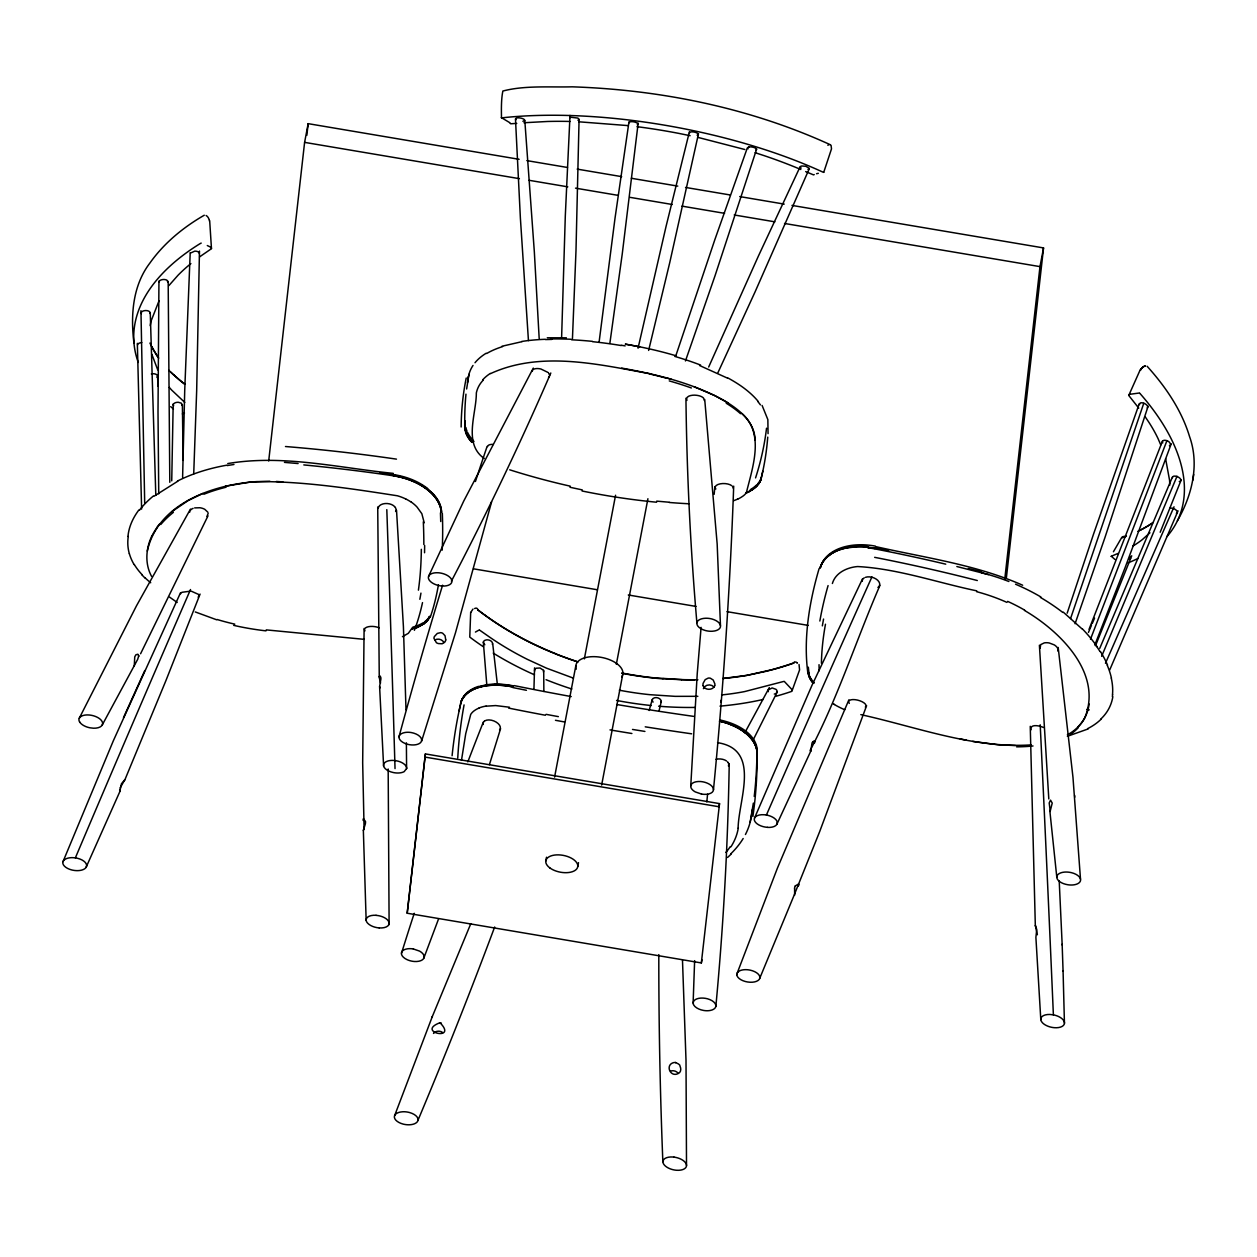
<?xml version="1.0" encoding="UTF-8"?>
<svg xmlns="http://www.w3.org/2000/svg" width="1257" height="1257" viewBox="0 0 1257 1257"><rect width="100%" height="100%" fill="white"/><g stroke="black" fill="none" stroke-linecap="round" stroke-linejoin="round"><path stroke-width="1.5" d="M686.511 1165.6L686.008 1060.232L682.488 960.269M377.728 506.995L379.253 677.004M1050.255 811.472L1049.202 802.972L1050.538 800.159L1052.235 803.066L1049.972 812.116L1056.87 877.936A11.392 5.986 10.8 0 0 1065.716 884.315L1068.041 884.787A12.429 6.521 10.8 0 0 1074.656 884.708A12.711 6.678 10.8 0 0 1079.307 882.603A12.067 6.332 10.8 0 0 1080.501 879.13L1072.959 777.172L1058.19 647.465M169.805 482.311L168.171 281.317M737.843 499.076A40.727 18.981 2.1 0 0 742.353 496.499L743.358 495.824A36.044 16.592 1.4 0 0 746.375 492.728C752.377 467.903 765.042 433.539 741.881 413.49M389.104 923.596L388.177 769.001M134.279 665.786L134.75 656.861L135.897 654.803L137.83 654.221L138.71 655.934L137.689 659.328L102.273 724.928A11.392 5.986 10.8 0 1 93.474 728.212L90.017 727.803A12.319 6.474 10.8 0 1 85.586 726.483A12.68 6.662 10.8 0 1 79.647 721.958M158.948 281.159L158.005 411.935L158.743 493.828M417.984 1120.286L417.843 1118.4A11.392 5.986 10.8 0 0 409.515 1112.524A12.067 6.332 10.8 0 0 402.664 1111.769L400.543 1112.021A12.68 6.662 10.8 0 0 395.782 1114.048A12.271 6.458 10.8 0 0 394.415 1117.489A11.423 6.002 10.8 0 0 402.9 1124.025A12.051 6.332 10.8 0 0 408.651 1124.795L409.766 1124.764A12.68 6.662 10.8 0 0 416.633 1122.485A12.319 6.474 10.8 0 0 417.984 1120.286A5699.364 5371.114 4 0 0 494.661 927.006M685.945 398.202A5699.364 4097.679 7.6 0 0 696.881 622.749L697.038 624.619A11.392 5.986 10.8 0 0 705.35 630.511A12.067 6.348 10.8 0 0 712.216 631.25L714.322 631.014A12.68 6.662 10.8 0 0 719.098 628.987A12.271 6.458 10.8 0 0 720.465 625.546L717.166 543.982L704.721 399.443M171.738 480.865L173.183 404M199.47 251.07L196.673 390.66L193.719 473.905M424.552 552.75L424.662 545.475M364.106 628.469L362.676 762.795L364.043 826.603A5.405 1.666 79.9 0 1 364.059 828.379L364.011 828.85M182.611 477.346L184.732 390.189L190.216 252.641M561.596 338.164L565.304 215.968L570.002 115.408M579.068 119.572L575.989 250.756L572.454 338.652M756.934 761.051L757.107 753.022A55.638 32.431 1.6 0 0 749.156 736.351M533.942 688.977L534.555 667.86M759.668 978.465L795.068 892.91A5.405 1.336 -61.1 0 1 795.697 891.26L819.627 831.725L866.607 705.68M138.71 655.447L138.679 656.5M693.141 1002.489L694.634 960.631M406.561 768.577L404.188 771.625A11.989 6.301 10.8 0 1 398.878 772.976A11.879 6.254 10.8 0 1 393.221 772.521A11.407 5.986 10.8 0 1 383.605 766L379.598 686.542L380.855 679.283A5.405 2.043 -73.9 0 0 380.84 677.649L380.227 676.077L379.3 676.407A5.154 1.304 70.2 0 0 379.284 677.743L380.525 683.101M483.568 646.899A264.913 179.28 11.4 0 1 469.772 637.095L470.684 612.458M830.28 144.712C749.518 107.788 660.679 89.766 572.155 86.827C549.372 87.409 524.672 85.287 502.863 91.038C501.119 99.413 501.354 110.192 501.496 117.891A264.913 94.102 10.3 0 1 823.209 172.256L823.712 172.319M704.344 400.464L703.449 397.982A8.736 3.991 5 0 0 701.249 396.536A8.548 3.865 5.1 0 0 696.347 395.279C693.016 394.761 685.002 395.546 686.903 400.417M119.651 789.883L119.871 791.282L121.442 783.755L124.663 779.968L120.075 788.029M189.666 512.243L189.713 511.819A8.548 5.091 5 0 1 191.802 509.022A8.736 5.232 5.3 0 1 193.122 508.378M690.753 785.986L697.242 673.626L701.092 627.353M768.058 433.649L767.854 419.602L762.103 405.445M1177.432 520.744C1191.935 495.557 1199.665 464.854 1189.578 436.635C1181.58 410.081 1165.522 386.669 1147.107 366.243M792.13 690.36L791.486 691.46A264.913 179.28 11.4 0 1 775.789 696.284M706.811 801.919L707.565 794.298M714.149 494.331L714.903 486.6M1112.602 694.524L1112.366 696.614M811.048 749.502L811.865 743.83A5.405 2.388 -87.1 0 1 812.493 742.306M445.748 639.876L445.025 635.681L442.7 633.261A5.154 5.154 0 0 0 440.578 632.648L437.295 633.418L434.403 636.529A5.405 4.447 -40 0 0 433.932 638.32L436.415 642.72A5.751 3.991 15 0 0 438.41 643.568L442.15 643.773L444.821 642.107A5.374 4.509 70.4 0 0 445.716 639.876M151.877 535.906C145.828 548.445 144.728 563.812 151.531 576.303M268.699 460.973L304.603 142.371L308.169 123.657L519.11 159.309M306.849 135.316L308.169 123.657M407.189 913.226L425.385 753.917L719.538 803.616L701.343 962.941L407.189 913.226L425.385 753.917M1004.736 579.414L1039.979 266.625L1043.546 247.928L791.973 205.41M1006.338 578.189L1043.546 247.928M1077.83 727.159L1080.14 724.692A139.936 70.093 25.2 0 0 1084.775 717.92C1103.033 673.233 1059.871 631.061 1024.471 610.431M599.102 342.077L615.003 218.309L628.971 121.866M674.003 1157.131A12.13 6.379 10.8 0 1 679.613 1158.577A12.743 6.694 10.8 0 1 684.672 1161.782A12.381 6.505 10.8 0 1 686.432 1166.229L686.243 1166.81A11.407 6.002 10.8 0 1 676.612 1170.267A12.067 6.332 10.8 0 1 669.855 1168.696A12.711 6.678 10.8 0 1 664.78 1165.49A12.429 6.521 10.8 0 1 662.942 1161.672L663.209 1160.462A11.392 5.986 10.8 0 1 672.841 1157.006L674.003 1157.131M638.179 123.045L622.246 253.961L609.849 343.428M461.476 760.344L465.734 733.664L470.731 714.4A36.044 20.803 21 0 1 473.795 711.069L474.753 710.378A40.727 23.349 20.2 0 1 479.184 708.005M128.23 536.472L128.01 538.562A149.74 77.683 -4.9 0 0 129.33 553.724M466.63 388.994L468.955 374.319A150.117 67.501 19.6 0 1 473.025 365.441M753.352 803.113L750.162 822.172A150.117 88.257 1.1 0 1 745.432 834.522M794.597 888.243L794.644 895.157M467.463 382.866L468.405 376.691M1192.814 480.268L1193.71 474.439M532.277 371.396L532.402 370.579M738.11 828.127C738.55 799.672 761.302 749.376 717.558 742.667M751.23 817.191L752.519 809.178M366.148 920.25L363.352 830.358L365.316 823.995A5.374 2.734 -74.6 0 0 365.488 821.481L363.414 818.716A5.154 1.383 71.1 0 0 363.163 819.69L363.163 820.428M419.854 599.29L420.954 593.115M822.345 625.876L823.555 619.041M554.588 777.093L575.816 665.786M545.774 861.076L546.512 857.227M584.348 658.904L615.569 495.242M577.764 866.482L578.503 862.632M616.339 664.309L647.921 498.715M601.647 785.044L622.875 673.752M719.538 803.616L718.941 806.743L424.787 757.044M701.343 962.941L701.94 959.814M181.982 405.43L181.401 403.198L178.415 402.303A4.384 2.294 -2 0 0 174.849 402.947L173.796 403.686A4.698 2.451 -2 0 0 173.686 405.76M1139.313 404.628L1140.523 402.884A4.384 2.231 23.5 0 1 1144.954 403.701L1146.274 404.597A4.698 2.388 23.5 0 1 1147.217 407.881M147.305 551.085C157.754 503.303 213.486 484.448 256.915 481.588C303.99 481.29 351.002 488.58 397.385 495.777A36.044 23.16 5.7 0 1 404.11 498.212L405.65 498.935M1089.112 703.936C1087.682 717.166 1079.04 728.73 1067.366 734.811M1037.386 934.752L1035.391 925.561L1036.742 929.536L1035.894 937.361L1040.796 1019.568M750.178 822.172L751.073 817.946M638.053 348.205L666.053 226.449L689.433 131.702M459.104 710.724L460.832 702.946A55.607 32.085 21.4 0 1 471.815 689.276A56.188 32.132 20 0 1 478.32 686.448M698.515 133.619L669.777 262.493L648.628 350.436M468.248 377.54L468.971 374.335M363.933 829.274L363.352 830.358M762.81 471.171L761.381 477.409A56.172 27.575 3.8 0 1 758.332 484.102M659.108 710.614L661.339 701.39M491.597 501.857L455.49 632.774L421.598 741.127M649.162 710.488L652.242 699.505M413.333 948.972L419.571 951.109A11.989 6.301 10.8 0 1 424.033 957.661A11.407 5.986 10.8 0 1 414.37 961.495A11.517 6.049 10.8 0 1 406.844 959.531A11.91 6.254 10.8 0 1 401.423 953.152L401.753 951.958A11.407 5.986 10.8 0 1 406.875 948.925A11.187 5.876 10.8 0 1 412.17 948.799A11.407 5.986 10.8 0 1 413.427 948.956M733.695 486.129A5699.631 5302.309 4.6 0 1 713.457 789.883L713.128 791.077A11.407 5.986 10.8 0 1 701.437 794.063M798.682 884.975L798.321 886.106M1057.828 651.032L1058.001 650.262A8.563 5.075 16.8 0 0 1057.923 649.162M776.92 824.183L810.781 751.12M489.397 764.696L500.6 728.636M428.637 576.209L428.448 576.806A12.381 6.505 10.8 0 0 430.208 581.253A12.743 6.694 10.8 0 0 435.268 584.458A12.13 6.379 10.8 0 0 440.877 585.903L442.04 586.013A11.392 5.986 10.8 0 0 451.656 582.557L451.923 581.347A12.429 6.521 10.8 0 0 450.1 577.529A12.711 6.678 10.8 0 0 445.025 574.323A12.067 6.332 10.8 0 0 438.269 572.768A11.407 6.002 10.8 0 0 428.637 576.209L463.692 501.15L533.282 368.097M1148.112 406.2L1104.997 537.399L1075.081 623.739M675.716 356.092L714.809 239.773L747.287 147.98M756.73 148.845L715.044 275.723L685.458 360.963M1067.162 613.18L1093.606 533.911L1139.329 403.513M823.712 172.382L831.506 148.86L831.05 145.231M848.884 699.835L777.47 867.99L736.822 974.096A11.423 6.002 10.8 0 0 736.806 974.725M1070.571 618.538L1143.744 403.356M124.757 780.11L165.94 680.556L200.083 594.09M832.385 583.499C835.449 572.689 847.234 567.378 857.62 566.546C898.048 568.73 937.251 582.635 976.768 590.853M792.051 690.816L799.578 669.902L799.043 664.529M1171.21 443.894L1125.298 567.08L1094.847 644.92M394.619 1115.65L432.329 1016.52L470.809 923.659M423.798 958.195L438.52 919.04M1089.033 629.317L1162.489 441.018M714.683 685.756C713.049 690.486 704.784 690.486 703.134 685.756M1090.479 639.247L1166.967 440.578M432.015 1017.322L432.329 1016.52M1131.724 555.783L1095.46 645.815M879.963 585.353C856.378 639.609 838.23 696.818 810.749 749.266M1181.156 480.001L1160.195 532.261M470.621 612.615L472.978 609.064M62.991 861.689L113.287 740.892L180.489 592.801M1099.734 648.392L1172.42 477.032M1101.651 656.311L1177.008 476.262M767.351 827.326A11.769 6.191 10.8 0 1 754.577 817.914L812.069 685.112L862.553 578.77M1178.045 510.861L1109.664 670.06M1088.436 632.428L1091.469 625.295M412.406 627.636L408.321 633.324L402.444 636.702M1092.239 623.519L1094.548 618.145M1105.469 663.272L1174.022 506.807M708.681 367.013L758.474 255.909L799.971 167.071M120.106 791.014L86.167 867.173M809.304 168.658L755.143 291.734L717.967 372.622M144.775 670.578L123.516 717.574M1140.24 369.731L1128.833 395.248M207.986 515.857L140.58 653.766M79.631 721.958L79.301 721.314A12.051 6.332 10.8 0 1 79.285 718.203L136.432 605.921L190.451 509.116M180.552 593.76L181.527 592.581M777.36 691.711L753.446 739.383M769.331 687.563L744.82 732.784M159.058 300.737L151.186 320.786A237.667 124.176 -2 0 0 150.212 325.642M1121.48 537.902L1113.419 551.776M795.351 885.886L798.604 883.97A5.154 1.697 -51.1 0 1 798.682 884.975M1129.053 394.855L1128.927 395.044A1.76 1.304 -24.4 0 0 1128.755 395.468L1138.748 408.116M812.493 742.321L813.766 741.049L814.819 741.709A5.154 1.587 -50.7 0 1 814.473 743.013M722.759 678.466L726.169 678.167A230.565 156.544 11.5 0 0 746.218 675.512L775.129 668.975A284.946 191.614 11 0 0 793.528 663.193L794.283 662.313M549.419 376.519L548.523 377.383M156.811 527.531L159.278 524.263M737.215 972.918L739.21 971.064A11.989 6.301 10.8 0 1 744.521 969.697A11.879 6.254 10.8 0 1 750.178 970.153A11.407 5.986 10.8 0 1 759.794 976.673A11.517 6.049 10.8 0 1 758.05 980.491A11.91 6.254 10.8 0 1 747.585 981.984L745.291 981.497A11.407 5.986 10.8 0 1 736.775 974.646M198.213 597.311L198.967 595.221M168.878 285.606L178.07 275.204A251.526 131.404 -2 0 1 190.891 263.577M190.483 253.081L194.709 251.164A4.384 2.294 -2 0 1 198.135 251.856L199.03 252.61A4.698 2.451 -2 0 1 199.282 253.631M1149.935 532.795L1142.33 539.599A251.526 128.167 23.5 0 1 1132.761 546.119M206.918 516.517L208.191 513.249M171.643 511.788L188.157 500.553L202.88 493.467M153.998 496.248L177.771 481.242M532.858 369.872L533.612 369.291A8.799 3.96 16.2 0 1 536.001 368.631A8.563 3.85 16.1 0 1 540.919 369.008L547.958 372.418M1129.509 559.334L1130.514 558.579L1129.776 556.175M826.823 557.291L832.448 553.143M204.294 215.214C183.318 227.297 164.038 243.088 149.96 262.964C132.441 285.779 130.524 315.837 133.996 343.35M201.199 243.088L199.942 243.732A264.913 138.411 -2 0 0 138.27 362.456M490.607 373.58C540.51 350.624 598.269 364.263 649.979 373.753M418.251 627.007L423.656 623.991M475.429 632.067L479.184 629.977M181.935 592.298L191.033 591.073L198.622 594.451M814.206 174.582L813.986 174.692A1.76 1.414 -20.4 0 1 813.483 174.864L805.69 171.612M1169.387 445.764L1170.817 444.177L1168.884 441.694A4.447 2.263 23.5 0 0 1164.013 440.327L1162.945 440.751A4.557 2.325 23.5 0 0 1162.772 442.857M1088.106 728.95L1067.382 736.303M182.375 413.914L184.496 413.003M1117.976 553.457L1111.015 556.364M1125.518 536.943A5.248 3.488 67.7 0 0 1121.715 537.729L1126.429 536.079M501.983 346.241L522.001 341.668M847.359 547.675L839.377 549.89A56.439 34.709 14.8 0 0 832.511 553.19M522.912 121.301L524.656 120.483A4.384 1.556 10.3 0 0 523.509 119.022L522.111 118.441A4.698 1.666 10.3 0 0 516.69 118.017L515.873 118.394A4.384 1.556 10.3 0 0 516.077 119.651M816.563 173.717L818.323 173.309M478.493 686.605L486.129 684.876A56.628 31.362 18.2 0 1 494.645 684.107A56.596 30.749 17.6 0 1 513.39 685.851M225.364 486.223L250.033 482.107L269.862 481.29M674.192 1062.495C664.764 1064.192 669.965 1077.846 678.214 1073.541C680.98 1072.41 681.294 1068.811 680.1 1066.423C680.603 1063.359 672.322 1062.024 675.685 1062.542M227.108 465.561L233.959 464.493M194.662 507.907L199.91 507.749A9.82 5.924 5.6 0 1 204.797 509.336L207.814 512.165M227.768 463.566C282.856 454.217 338.494 467.855 393.268 473.37M1129.524 394.337L1139.533 392.985M486.098 706.183L495.635 705.57L509.494 707.235M380.195 687.799L379.598 686.542M723.671 678.403L747.726 675.229L766.66 671.207A272.376 183.679 11.2 0 0 774.893 668.897M516.753 123.39L510.735 123.767A1.76 1.367 43.7 0 1 510.311 123.453L510.138 123.265M748.748 147.006L750.193 146.865A4.447 1.587 10.3 0 1 755.221 148.043A4.447 1.587 10.3 0 1 756.007 149.976M783.74 681.435L744.678 691.57A212.732 143.958 11.4 0 1 721.565 694.932M523.949 122.746L547.596 121.473A212.732 75.561 10.3 0 1 570.081 121.458M1031.164 744.898C972.824 748.669 916.95 727.033 860.825 714.62M697.855 696.315L675.135 696.347L650.042 694.697A237.667 160.833 11.4 0 1 619.355 690.203M545.459 339.563L551.823 339.406M547.266 337.787L566.357 337.819M1015.483 745.558L997.995 744.773L972.714 741.394M681.514 679.613L653.561 677.774A246.749 167.134 11.4 0 1 621.964 672.998M439.981 1022.727C415.187 1032.044 458.522 1041.503 439.981 1022.727L441.396 1023.167M578.911 121.803L628.06 125.606M276.351 481.462L282.872 481.887M662.91 678.623L668.253 679A269.736 181.904 11.3 0 0 694.901 679.738M364.247 639.342L266.201 629.883M284.459 462.372L298.098 463.55M656.72 501.134L669.211 502.234M636.985 126.706L640.551 127.146A237.667 84.423 10.3 0 1 678.796 133.383L690.124 135.693M777.25 823.036A11.533 6.065 10.8 0 0 775.616 819.344A11.926 6.269 10.8 0 0 766.409 815.023L764.162 814.74A11.313 5.939 10.8 0 0 754.609 817.93M379.221 927.933L376.99 927.65A11.926 6.269 10.8 0 1 367.782 923.329A11.533 6.065 10.8 0 1 366.148 919.637A11.36 5.971 10.8 0 1 376.032 915.3M379.645 472.836L393.174 474.753M1053.382 1014.87L1049.925 1014.462A11.392 5.986 10.8 0 0 1041.11 1017.746A12.067 6.348 10.8 0 0 1041.487 1021.501L1042.462 1022.774A12.68 6.662 10.8 0 0 1047.427 1026.011A12.271 6.458 10.8 0 0 1054.152 1027.676A11.423 6.002 10.8 0 0 1064.129 1024.471A12.051 6.332 10.8 0 0 1064.098 1021.36L1063.752 1020.715A12.68 6.662 10.8 0 0 1057.813 1016.19A12.319 6.474 10.8 0 0 1053.382 1014.87A5699.364 445.999 89.1 0 0 1040.199 724.802M632.507 729.437L644.92 731.433M621.241 345.235L625.169 345.895M526.856 160.613L567.488 167.48M577.167 169.114L621.681 176.64M631.344 178.274L677.79 186.115M685.536 187.434L730.05 194.945M739.729 196.579L784.227 204.105M304.603 142.371L519.408 178.667M529.087 180.301L567.787 186.837M575.533 188.157L618.098 195.354M629.71 197.302L672.291 204.498M681.97 206.132L724.551 213.329M734.214 214.963L774.862 221.829M784.541 223.463L1039.979 266.625M473.48 568.824L597.326 589.753M628.296 594.985L696.017 606.424M726.986 611.656L808.267 625.405M75.357 857.887L77.683 858.342A11.392 5.986 10.8 0 1 86.529 864.753L86.607 865.382A12.13 6.379 10.8 0 1 85.335 868.241A12.743 6.694 10.8 0 1 80.668 870.331A12.381 6.505 10.8 0 1 72.875 870.205L71.743 869.954A11.407 6.002 10.8 0 1 62.881 863.543A12.067 6.332 10.8 0 1 64.091 860.071A12.711 6.678 10.8 0 1 68.742 857.965A12.429 6.521 10.8 0 1 75.357 857.887A5699.364 826.305 -69.9 0 1 190.514 589.517M621.696 368.097C657.002 374.445 692.654 383.024 724.221 400.622C738.613 409.169 754.876 421.692 755.048 440.06M546.088 714.353L558.359 716.631M625.53 344.167L639.656 346.806M875.281 547.942L888.62 550.566M875.799 546.622C925.058 557.778 976.155 564.629 1022.664 585.228M512.746 687.548L526.432 690.297M966.35 740.184L960.081 738.849M1087.179 709.514L1089.128 709.922A5.217 2.86 23.6 0 1 1086.739 709.357M569.987 487.26L582.258 489.9M697.635 137.312L744.82 149.504M701.547 794.063L695.31 791.926A11.989 6.301 10.8 0 1 691.444 788.532A11.879 6.254 10.8 0 1 690.863 785.389A11.407 5.986 10.8 0 1 700.51 781.524A11.517 6.049 10.8 0 1 708.037 783.504A11.91 6.269 10.8 0 1 712.813 787.416A11.863 6.238 10.8 0 1 713.457 789.883M956.86 566.53L988.426 574.575A150.117 95.296 16.8 0 1 1008.884 581.504M968.377 568.525L981.638 571.888M981.387 572.658L988.395 574.59M665.393 377.619L671.395 379.3M216.675 619.795L195.259 611.939M755.096 152.678L764.256 155.679A251.526 89.357 10.3 0 1 800.819 169.491M573.302 678.104L546.575 668.19L527.626 659.485A251.526 170.214 11.4 0 1 489.382 636.953L479.655 630.166M694.163 386.779L714.699 395.531L727.834 402.806M699.552 365.504L727.206 378.011M1043.451 727.489C1040.34 725.823 1029.53 723.451 1031.101 729.767M736.696 727.206L728.541 723.702A56.628 31.032 4.1 0 0 719.413 721.172M207.295 245.539L211.066 247.378M501.323 117.592L509.729 122.652M177.19 602.449L169.616 597.154M474.627 608.529A5.264 2.797 -56.2 0 1 477.833 609.912L485.171 615.396M1063.296 612.159L1082.308 629.144M484.291 458.522C463.016 443.815 476.419 413.962 476.34 392.97A124.914 55.827 19.3 0 1 483.332 380.023M743.767 731.433L749.486 736.241M184.779 402.429L171.785 390.189A212.732 111.135 -2 0 1 169.334 387.423M1111.439 556.38L1114.959 559.475M801.165 168.077L800.426 167.417A4.384 1.556 10.3 0 1 801.84 165.987L805.768 166.27L809.288 168.312A4.384 1.556 10.3 0 1 807.952 169.349M796.907 662.596L797.425 663.067A5.264 3.08 74.7 0 0 793.528 663.177M427.364 488.549L433.225 493.938A56.628 34.709 8.1 0 1 437.703 499.799A56.596 34.395 9.1 0 1 441.584 512.055M173.843 375.105L168.831 370.249M170.732 372.151L178.683 379.378A284.946 147.902 -1.6 0 0 184.433 384.061M141.805 574.779L145.042 578.063M784.274 681.404L792.067 689.669M484.809 644.778L483.426 642.421A4.384 2.97 11.4 0 1 484.982 640.284L486.49 639.876A4.698 3.174 11.4 0 1 491.754 641.683L492.398 642.798A4.384 2.97 11.4 0 1 492.335 644.307M812.76 681.938L812.886 682.095A56.565 24.307 14 0 0 813.892 683.195M1139.832 393.41L1140.806 394.431A264.913 134.986 23.5 0 1 1166.92 536.645M548.602 373.078L549.702 375.293M757.971 401.674L760.438 404.88M158.712 358.166L152.333 347.953M1145.284 416.931L1149.024 422.493A212.732 108.401 23.5 0 1 1158.121 438.756L1160.745 444.884M1097.078 647.041L1100.079 651.597M151.563 346.461L156.119 354.443A230.565 120.688 -2.2 0 0 157.848 357.051M149.913 343.082L152.741 348.582M157.754 369.904L151.814 354.254M1040.12 648.376L1040.702 644.621L1044.237 642.908A9.82 5.861 16.5 0 1 1049.265 642.987L1054.214 644.872A8.799 5.217 16.7 0 1 1056.666 646.884A8.563 5.075 16.8 0 1 1057.467 648.015M211.365 248.022L211.427 248.242A1.76 1.257 47.1 0 1 211.459 248.697L203.838 253.945A251.526 131.404 -2 0 0 199.549 256.947M1165.616 458.742L1169.591 480.394A237.667 121.096 23.5 0 1 1169.733 485.202M808.251 672.479L808.282 672.652A56.156 24.134 13.9 0 0 813.169 683.211M492.713 643.741L497.206 683.022M808.33 667.168L809.037 673.611M167.951 282.197L166.898 280.185A4.447 2.325 -2 0 0 161.022 279.981A4.557 2.373 -2 0 0 159.089 281.804M483.317 642.013L486.82 685.065M1048.809 798.949L1039.398 645.171M1074.641 795.367L1074.782 797.142M528.443 340.6L520.382 218.042L515.48 119.022M524.813 120.593L534.351 252.044L539.174 338.384M424.222 522.818L421.849 513.72L417.135 507.168A40.114 25.266 6.4 0 0 411.448 502.203M396.521 510.201L403.418 626.724L405.995 709.781M211.459 248.477L209.683 220.745M1059.211 880.89L1062.181 944.981M441.537 512.447L441.521 512.212A56.612 34.536 7.9 0 0 437.656 500.16L437.452 499.987A56.565 34.725 7.2 0 0 435.613 497.285L435.441 497.096A55.999 34.63 5.7 0 0 393.048 475.743A1176.583 776.103 5.5 0 0 303.801 464.917M1035.328 925.89L1030.253 726.31M715.814 1005.066L715.862 1006.276A11.926 6.269 10.8 0 1 710.174 1010.471A11.533 6.065 10.8 0 1 703.747 1010.471A11.36 5.971 10.8 0 1 693.204 1003.699M399.019 736.743L399.066 737.953A11.313 5.939 10.8 0 0 407.394 744.254A11.769 6.191 10.8 0 0 421.582 739.32A11.36 5.971 10.8 0 0 411.133 732.532A11.533 6.065 10.8 0 0 404.691 732.564A11.926 6.269 10.8 0 0 399.019 736.743A5699.647 5302.293 4.6 0 1 442.59 585.196M157.581 376.754L157.973 386.072M141.617 509.069L137.343 343.334M150.259 312.647L155.805 495.305M1063.061 970.64L1064.443 1023.277M1062.149 944.227L1063.076 971.362M440.453 512.856L440.736 521.529M144.696 502.879L140.957 310.699M819.03 664.67L819.155 670.751M464.996 420.859L465.106 427.349M182.375 404.503L183.145 460.392M543.715 670.311L543.857 691.46M406.388 742.808L406.592 768.263M576.256 669.164A23.883 12.554 10.8 0 1 600.752 657.27A23.883 12.554 10.8 0 1 621.712 676.847M766.409 815.023A5699.647 726.483 -71.6 0 1 871.918 576.932M810.058 750.775A5.374 1.556 -53 0 1 810.639 749.313M777.297 823.052A11.36 5.971 10.8 0 1 767.367 827.373M811.095 749.659A5.751 1.006 -89.9 0 1 810.796 751.293M874.652 557.338A1173.991 759.652 17 0 1 977.317 580.53M875.328 546.104A56.172 36.186 16.9 0 0 820.271 567.787A56.628 34.285 12.9 0 1 826.917 557.354M847.611 548.005A55.638 35.086 16.3 0 1 875.265 548.303M867.896 547.848A55.607 34.033 16.5 0 1 875.061 548.932A1179.459 771.735 17 0 1 945.751 564.173M867.833 547.439A55.622 34.332 16.6 0 1 875.061 548.539M1100.504 651.613A151.249 78.877 23.5 0 1 1107.527 665.094M1082.576 629.081A152.128 82.773 21.3 0 1 1097.33 647.025M1107.15 665.047A150.384 76.52 25.2 0 1 1111.439 678.152M1111.267 678.104A149.74 75.42 26.3 0 1 1112.508 694.477M1015.546 584.206A150.809 93.914 17 0 1 1040.906 596.981M1040.403 597.405A151.751 90.488 18 0 1 1062.762 612.426M1100.928 719.35A151.327 75.184 22.9 0 1 1087.666 728.636M1112.822 696.787A150.07 75.404 24.8 0 1 1100.661 719.193M812.76 682.661A56.172 24.244 13.1 0 1 808.157 672.071M812.933 681.938A56.612 24.59 13.4 0 1 808.33 672.668M807.827 672.762A697.965 277.656 -39.2 0 1 819.124 568.557M808.408 672.118A56.596 24.779 12.3 0 0 812.949 681.467A56.628 24.417 13.2 0 0 813.97 682.661M867.691 546.606A56.188 35.227 16.9 0 0 820.177 567.928A56.204 35.007 16.6 0 1 867.723 546.826M834.349 704.501A40.727 16.53 14.7 0 0 840.069 707.581L841.562 708.32A36.044 14.236 15.1 0 0 844.783 709.702M834.475 704.47A40.114 16.467 14.5 0 1 833.171 703.669M821.418 663.287A685.741 278.347 -37.8 0 1 825.472 624.242M819.863 621.037A707.188 282.684 -38.6 0 1 828.08 585.589M1007.643 601.38A126.454 79.207 17.2 0 1 1024.738 610.179M976.595 591.67A124.914 78.845 17.1 0 1 1006.951 602.402M1078.427 727.504A147.32 73.77 24.8 0 1 1070.414 734.339M1033.018 745.967A131.074 58.875 17.7 0 1 1016.567 746.831M849.292 703.354A8.972 3.614 15.2 0 1 857.51 700.086A8.972 3.614 15.2 0 1 865.303 707.094M865.492 577.324A8.972 5.531 16.7 0 1 876.035 578.99A8.972 5.531 16.7 0 1 879.24 586.108M878.863 586.61A8.972 5.531 16.7 0 1 877.92 587.443M862.255 581.331A8.972 5.531 16.7 0 1 862.632 579.571M863.292 578.66A8.972 5.531 16.7 0 1 864.25 577.89M794.534 888.228A5.374 3.033 -86.5 0 1 795.32 885.839M1137.836 558.501A264.913 134.986 23.5 0 1 1128 562.885M1172.467 477.676A4.478 2.278 23.5 0 1 1178.422 477.157A4.478 2.278 23.5 0 1 1179.239 481.541M1169.811 508.315A4.478 2.278 23.5 0 1 1175.704 509.761A4.478 2.278 23.5 0 1 1176.363 513.359M1153.266 522.362A255.721 130.257 23.5 0 1 1139.848 530.328M1151.915 523.383A253.82 129.282 23.6 0 1 1137.868 531.35M1125.078 536.55A253.82 129.282 23.6 0 1 1121.668 537.697M1080.517 879.13A11.407 6.002 10.8 0 0 1071.655 872.719L1070.508 872.468A12.381 6.505 10.8 0 0 1062.731 872.342A12.743 6.694 10.8 0 0 1058.064 874.432A12.13 6.379 10.8 0 0 1056.791 877.292M433.508 1033.427A5.971 4.887 0.1 0 1 442.778 1032.594M729.233 763.628A5699.647 4232.775 7.4 0 1 715.862 1006.276M715.783 1005.066A11.313 5.939 10.8 0 0 707.487 998.781A11.769 6.191 10.8 0 0 693.298 1003.699M720.12 721.047A56.125 32.933 2.2 0 1 757.075 753.744A1173.991 689.904 0 0 1 752.88 816.531M720.151 720.01A56.172 32.996 0.2 0 1 757.17 753.022M719.931 721.204A56.125 32.981 3.2 0 1 757.06 753.744M743.17 838.513A150.809 89.247 2.2 0 1 730.867 853.754M731.291 853.927A151.751 91.95 4.4 0 1 727.504 857.494M460.69 702.914A56.172 31.079 18.1 0 1 513.422 687.06M457.752 757.987A1174.399 674.208 23.8 0 1 464.069 704.894M512.982 686.966A56.156 31.661 18.3 0 0 460.581 703.653A55.999 32.478 18.9 0 1 489.994 684.908L490.246 684.829A56.565 31.912 18.3 0 1 494.221 684.562M494.441 684.452A56.612 31.519 17.9 0 1 512.95 686.102M693.817 716.396A697.965 156.387 9.1 0 1 616.637 704.501M571.212 696.567A697.965 156.387 9.1 0 1 514.129 685.599M479.121 707.958A40.114 22.893 19.8 0 1 486.019 706.088M545.397 715.249A713.52 164.51 9 0 1 508.582 708.084M452.096 755.724A1176.583 677.067 22.7 0 1 460.706 703.747M631.894 733.507A685.741 137.846 9.2 0 1 609.991 729.893M564.519 721.958A685.741 137.846 9.2 0 1 555.468 720.292M691.696 733.821A707.188 152.364 9.2 0 1 645.234 726.829M756.934 753.807A1179.459 692.026 -0.7 0 1 754.231 796.435M730.27 846.652A126.454 74.98 1.8 0 1 725.886 852.45M738.252 828.143A124.914 73.833 1.4 0 1 730.946 846.809M401.517 953.167A5699.631 4232.79 7.4 0 1 414.244 913.289M467.84 761.868A5699.631 4232.79 7.4 0 1 483.332 722.084M484.903 720.827A8.972 5.201 20.4 0 1 496.248 722.131A8.972 5.201 20.4 0 1 499.548 729.877M483.269 724.472A8.972 5.201 20.4 0 1 483.191 723.388M483.442 722.398A8.972 5.201 20.4 0 1 484.416 721.157M728.259 762.826A8.972 5.295 2.7 0 1 728.4 765.89M716.034 759.291A8.972 5.295 2.7 0 1 726.562 760.988M727.552 761.852A8.972 5.295 2.7 0 1 727.944 762.323M736.602 727.269A56.439 32.101 3.1 0 1 743.673 731.48M763.14 699.458A264.913 179.28 11.4 0 1 719.994 706.135M695.011 707.424A264.913 179.28 11.4 0 1 658.621 706.214M651.299 705.538A264.913 179.28 11.4 0 1 616.574 700.432M571.856 689.009A264.913 179.28 11.4 0 1 546.072 679.707M534.414 674.773A264.913 179.28 11.4 0 1 493.215 653.106M774.281 694.053A4.698 3.174 11.4 0 0 775.883 693.487L776.795 692.638A4.384 2.97 11.4 0 0 775.915 689.292L772.112 687.94L768.106 690.03A4.384 2.97 11.4 0 0 768.326 691.68M720.811 700.385A4.447 3.001 11.4 0 1 720.889 702.05M653.09 702.097A4.478 3.033 11.4 0 1 656.138 697.588A4.478 3.033 11.4 0 1 660.789 702.27M543.417 672.039A4.447 3.001 11.4 0 0 543.134 670.075L540.054 668.001L536.158 668.221A4.447 3.017 11.4 0 0 534.681 671.034M485.233 615.364A255.721 172.963 11.4 0 0 527.202 640.834A252.767 171.093 11.4 0 0 556.175 653.907M576.743 661.449A256.758 173.78 11.4 0 1 556.097 654.017M697.886 679.786A271.905 183.318 11.3 0 1 681.514 679.676M793.387 663.02A284.758 191.3 11 0 1 774.862 668.85M662.926 678.89A253.82 172.068 11.4 0 1 621.822 673.265M578.016 661.983A253.82 172.068 11.4 0 1 477.88 609.881M662.848 1161.688A5699.364 5371.145 4.1 0 1 658.809 954.613M670.562 1071.09A5.971 4.918 13.5 0 1 677.806 1072.85M696.897 622.749A12.319 6.474 10.8 0 1 698.248 620.534A12.68 6.662 10.8 0 1 705.114 618.271L706.23 618.24A12.051 6.332 10.8 0 1 711.981 619.01A11.423 6.002 10.8 0 1 720.45 625.546M475.429 481.494A5699.647 5302.293 4.6 0 1 487.103 446.408M434.985 639.954A5.971 5.232 14 0 1 443.925 642.578M461.146 427.003A1173.991 525.285 20.6 0 1 466.221 378.043M473.968 441.49A56.172 25.187 20.4 0 1 467.588 432.502M467.023 431.245A56.172 25.187 20.4 0 1 465.907 427.537M470.134 440.217A55.638 25.391 19.2 0 1 465.766 432.251M465.137 429.737A55.638 25.391 19.2 0 1 464.949 427.301M471.642 442.118A56.125 25.486 17.7 0 1 464.87 428.134A1179.459 526.966 21.2 0 1 465.97 394.164M472.318 442.04A56.125 25.423 18.6 0 1 465.153 428.197M551.304 338.95A151.249 53.972 11.2 0 1 571.212 339.28M521.686 341.464A152.128 59.22 12.6 0 1 545.177 339.296M571.621 339.799A150.384 49.793 10.5 0 1 592.456 341.37M592.613 341.684A149.74 47.122 10.3 0 1 621.225 345.549M475.005 362.739A150.809 67.501 18.6 0 1 486.16 353.248M486.663 353.516A151.751 66.102 16.5 0 1 502.58 346.618M758.364 401.627A151.437 68.239 3.5 0 0 749.125 392.247A151.846 67.422 4.4 0 0 741.457 386.276A152.301 64.877 6.1 0 0 727.693 377.854M674.805 356.422A151.327 54.789 9.4 0 1 700.605 365.064M625.342 344.182A150.07 50.5 10 0 1 675.889 355.731M757.437 485.171A56.172 27.575 3.8 0 1 751.419 490.167M749.926 491.078A56.172 27.575 3.8 0 1 748.339 491.958M761.333 477.409A55.607 25.533 1 0 1 757.594 483.929M756.604 484.966A55.607 25.533 1 0 1 750.256 489.696M766.534 428.213A1174.399 535.781 -1.2 0 1 755.567 477.896M767.728 437.137A1176.583 538.892 -0.1 0 1 761.208 478.226A56.156 26.931 3.7 0 1 751.042 490.607M749.518 491.503A56.156 26.931 3.7 0 1 746.265 493.137M761.333 478.226A55.999 25.847 3.4 0 1 745.967 492.823M737.749 499.029A40.114 18.839 2.4 0 1 733.679 500.663M688.867 503.774A713.52 694.147 18.6 0 1 669.195 502.47M656.625 502.219A685.741 662.125 16.9 0 1 582.054 490.984M570.222 486.16A707.188 685.474 17.1 0 1 509.698 469.804M482.782 379.771A126.454 56.361 18.9 0 1 490.34 373.439M649.822 373.989A139.936 46.226 9.9 0 1 665.142 377.823M669.258 380.902A147.32 49.4 9.9 0 1 691.381 387.973M726.247 403.246A131.074 56.282 5.5 0 1 740.53 413.694M550.817 372.999A5699.364 4097.726 7.6 0 1 451.389 581.174M715.83 488.989A8.972 4.117 2 0 1 720.104 483.866A8.972 4.117 2 0 1 731.81 485.736M732.58 486.49A8.972 4.117 2 0 1 733.098 488.093M487.575 446.612A8.972 4.054 18.1 0 1 493.357 444.428M703.166 685.756A5.374 4.321 -53.9 0 1 703.103 683.352L705.177 679.644L708.162 678.12A5.154 5.154 0 0 1 710.378 678.23L713.222 680.037L714.872 683.918A5.405 4.604 55.1 0 1 714.683 685.756M703.386 688.679A5.971 5.201 -1.8 0 1 714.007 687.092M577.921 120.216A4.447 1.587 10.3 0 0 577.764 118.064L570.678 117.215A4.447 1.587 10.3 0 0 570.254 117.687M629.097 122.84A4.478 1.587 10.3 0 1 634.502 121.992A4.478 1.587 10.3 0 1 637.252 124.836M689.449 133.163A4.478 1.587 10.3 0 1 695.011 132.236A4.478 1.587 10.3 0 1 697.116 135.175M748.182 148.782A4.447 1.587 10.3 0 1 748.889 147.038M827.86 145.278A5.248 2.797 -56.4 0 1 829.054 144.681M79.27 718.203A11.423 6.002 10.8 0 1 89.231 714.997A12.271 6.458 10.8 0 1 95.956 716.663A12.68 6.662 10.8 0 1 100.921 719.9L101.911 721.172A12.067 6.332 10.8 0 1 102.273 724.928M388.79 924.743A11.313 5.939 10.8 0 1 379.221 927.917M376.047 915.347A11.769 6.191 10.8 0 1 388.822 924.759M142.12 574.7A151.249 77.258 -1.8 0 1 134.31 564.519M150.714 582.761A152.128 75.169 0.7 0 1 145.262 578.016M134.09 564.55A150.384 77.855 -3.7 0 1 129.377 553.708M226.873 465.184A151.437 93.395 4.8 0 0 207.012 469.694A151.846 92.012 4.3 0 0 194.568 473.685A152.301 88.917 2.9 0 0 177.473 481.038M139.574 510.059A151.327 81.171 -1.6 0 1 153.354 496.028M127.963 536.472A150.07 78.83 -3.4 0 1 138.883 509.965M393.095 475.099A56.172 34.41 8.1 0 1 441.27 512.039M393.221 474.533A55.607 35.95 5.6 0 1 420.325 483.631A56.188 35.495 6.3 0 1 427.553 488.454M285.48 446.518A1174.399 789.475 5.4 0 1 396.474 459.135M393.064 475.665A56.156 34.458 7.2 0 1 441.317 512.196M442.323 513.28A697.965 243.937 59.4 0 1 442.181 550.157M438.442 584.741A697.965 243.937 59.4 0 1 430.208 617.391M429.423 616.37A56.172 21.998 5.7 0 1 424.489 621.901M423.295 622.702A56.172 21.998 5.7 0 1 412.799 627.164M429.847 616.433A56.628 24.92 8.9 0 1 425.95 622.309M424.945 623.189A56.628 24.92 8.9 0 1 423.829 624.053M411.872 628.783A56.188 23.145 5.6 0 0 429.454 616.936A56.204 23.459 5.8 0 1 412.06 628.987M405.681 498.919A40.727 25.8 6.1 0 1 411.369 502.234M423.31 521.828A713.52 245.869 59.7 0 1 423.829 544.548M421.331 549.325A685.741 245.916 58.1 0 1 418.408 590.162M422.509 602.606A707.188 250.41 58.9 0 1 414.386 630.307M234.808 624.148A126.454 52.134 5.4 0 1 217.115 619.497M265.997 630.857A124.914 50.83 5.5 0 1 233.661 625.357M152.003 535.922A139.936 73.519 -3.8 0 1 156.984 527.563M160.723 524.546A147.32 77.588 -3.5 0 1 173.372 512.353M203.823 494.268A131.074 77.588 3.2 0 1 226.119 487.213M386.81 509.651A5699.631 343.522 -89.2 0 1 395.028 768.608M395.232 507.357A8.972 5.704 5.6 0 1 395.594 511.489M378.137 508.394A8.972 5.704 5.6 0 1 385.003 503.554A8.972 5.704 5.6 0 1 394.839 506.822M364.986 630.841A8.972 3.802 5.6 0 1 368.38 626.724A8.972 3.802 5.6 0 1 379.174 627.824M418.392 627.054A56.439 24.166 7.3 0 1 415.187 628.343M406.608 768.64A11.407 5.986 10.8 0 0 406.624 768.011A11.187 5.876 10.8 0 0 405.021 764.885A11.407 5.986 10.8 0 0 398.108 761.176L395.814 760.689A11.863 6.238 10.8 0 0 391.398 760.422A11.91 6.269 10.8 0 0 385.349 762.182A11.517 6.049 10.8 0 0 383.652 766M173.45 408.965A264.913 138.411 -2 0 1 170.716 406.671M151.359 373.926A4.447 2.325 -2 0 1 155.899 374.256A4.557 2.373 -2 0 1 156.874 377.131M137.547 344.889A4.478 2.341 -2 0 1 141.758 342.58M141.365 313.716A4.478 2.341 -2 0 1 145.608 310.542A4.478 2.341 -2 0 1 149.897 313.48M184.968 384.202A284.758 147.65 -1.5 0 1 178.793 379.237A272.376 141.742 -1.8 0 1 173.969 375.057M206.101 215.497A5.248 3.472 67.6 0 1 209.039 219.378M209.259 220.195A5.248 3.472 67.6 0 1 209.369 220.981M1140.916 369.322L1140.508 370.077A5.264 3.268 -50.4 0 1 1145.426 365.928L1144.734 366.117A5.279 3.252 -50 0 0 1141.419 368.6L1140.916 369.322M549.78 867.864A16.231 8.532 10.8 0 0 576.979 868.587A16.231 8.532 10.8 0 0 558.564 854.87A16.231 8.532 10.8 0 0 549.78 867.864"/></g></svg>
